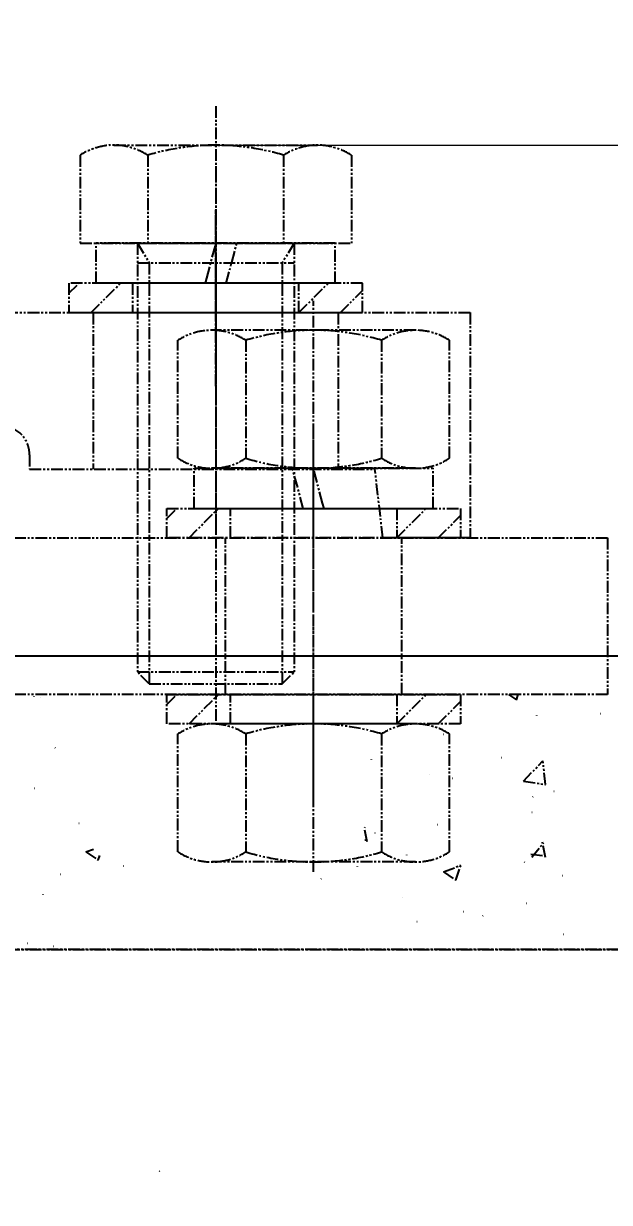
# Model space of a CAD drawing. Header units: millimetres. Extents: x -50460 to 50460, y -35640 to 35640.
# Drawn here: x 25063 to 25661, y 13609 to 14813 of the extents above; entities that cross this region are included whole.
import ezdxf

# ---------------------------------------------------------------- set-up
doc = ezdxf.new("R2010")
doc.units = ezdxf.units.MM
doc.linetypes.add('双点画线', pattern=[22, 12, -2, 2, -2, 2, -2])
doc.layers.get('0').update_dxf_attribs({"lineweight": 35})
for name, color, linetype, lineweight in [('7', 30, '双点画线', 18), ('剖面线层', 6, 'Continuous', 18), ('尺寸线层', 4, 'Continuous', 18)]:
    doc.layers.add(name, color=color, linetype=linetype, lineweight=lineweight)
doc.styles.get("Standard").update_dxf_attribs({"font": ''})
doc.styles.get('Standard').set_extended_font_data('宋体')
doc.dimstyles.new('AM_DEMATIC$0', dxfattribs={"dimscale": 120, "dimtxt": 3, "dimasz": 1.5, "dimexe": 1, "dimexo": 0, "dimgap": 1, "dimtad": 1, "dimdsep": 46, "dimtxsty": 'Standard', "dimblk": '_CAXARROW', "dimcen": 0, "dimdle": 3, "dimclrd": 256, "dimclre": 256, "dimclrt": 2, "dimadec": 0, "dimazin": 2, "dimtfac": 0.7071067811865475, "dimtdec": 3, "dimtmove": 0, "dimatfit": 3, "dimfxl": 1, "dimfrac": 2, "dimtolj": 1, "dimlwd": 18, "dimarcsym": 0})

# ---------------------------------------------------------------- blocks, each defined once
blk = doc.blocks.new('*X1180')
at = {"layer": '7', "linetype": '双点画线', "lineweight": 25}
for p, q in [((768.5961117786064, 225.4828453068712), (768.5961117786064, -404.5171546931288)), ((664.6730633244442, 185.4828453068712), (872.5191602327686, 185.4828453068712)), ((630.0320471731538, 175.2653511683839), (630.0320471731538, 85.48284530687124)), ((699.3140794758801, 175.2653511683839), (699.3140794758801, 85.48284530687124)), ((837.8781440813327, 175.2653511683839), (837.8781440813327, 85.48284530687124)), ((907.160176384059, 175.2653511683839), (907.160176384059, 85.48284530687124)), ((768.5961117786064, 163.9585626022035), (768.5961117786064, -49.02282421709788)), ((768.5961117786064, -60.51715469315059), (768.5961117786064, 119.4828453068494)), ((768.5961117786064, 14.48284530684941), (768.5961117786064, 115.4828453068712)), ((630.0320471731538, 85.48284530687124), (907.160176384059, 85.48284530687124)), ((890.5961117785773, 85.48284530687124), (646.5961117786355, 85.48284530687124)), ((646.5961117786355, 44.48284530684941), (646.5961117786355, 85.48284530687124)), ((688.5961117786064, 85.48284530687124), (848.5961117786064, 85.48284530687124)), ((688.5961117786064, 85.48284530687124), (700.5961117785773, 65.48284530687124)), ((688.5961117786064, 85.48284530687124), (688.5961117786064, -352.5171546931215)), ((759.4062131889223, 49.78863573145827), (768.9704478190106, 85.48284530687124)), ((779.2076926278241, 44.48284530684941), (790.193609517446, 85.48284530687124)), ((848.5961117786064, 85.48284530687124), (836.5961117786355, 65.48284530687124)), ((848.5961117786064, 85.48284530687124), (848.5961117786064, -352.5171546931215)), ((890.5961117785773, 44.48284530684941), (890.5961117785773, 85.48284530687124)), ((688.5961117786064, 65.48284530687124), (848.5961117786064, 65.48284530687124)), ((700.5961117785773, 65.48284530687124), (700.5961117785773, -364.5171546931288)), ((768.5961117786064, 64.69433564845713), (768.5961117786064, -211.0094736763112)), ((836.5961117786355, 65.48284530687124), (836.5961117786355, -364.5171546931288)), ((757.9845309293887, 44.48284530684941), (759.4062131889223, 49.78863573145827)), ((918.5961117786064, 44.48284530684941), (618.5961117786064, 44.48284530684941)), ((618.5961117786064, 44.48284530684941), (618.5961117786064, 14.48284530684941)), ((618.5961117815168, 34.18847279470538), (628.890484294825, 44.48284530801357)), ((641.3168911680987, 14.4828453097598), (671.3168911657704, 44.48284530801357)), ((890.5961117785773, 44.48284530684941), (646.5961117786355, 44.48284530684941)), ((683.5961117786064, 44.48284530684941), (683.5961117786064, 14.48284530684941)), ((853.5961117786064, 14.48284530684941), (853.5961117786064, 44.48284530684941)), ((853.5961117797706, 14.63003156612285), (883.448925519333, 44.48284530626734)), ((895.8753323926067, 14.48284530743149), (918.5961117780244, 37.20362469343127)), ((918.5961117786064, 14.48284530684941), (918.5961117786064, 44.48284530684941)), ((868.5961117786064, -154.7346445847488), (868.5961117786064, 26.48284955372401)), ((378.5002724760852, 14.48284530684759), (1028.500259735592, 14.48284530684941)), ((618.5961117786064, 14.48284530684941), (918.5961117786064, 14.48284530684941)), ((643.5961117786064, 14.48284530684941), (643.5961117786064, -145.5171511168719)), ((893.5961117786064, 14.48284530684941), (893.5961117786064, -145.5171511168719)), ((1028.500259735592, 14.48284530684941), (1028.500259735592, -215.5171504463196)), ((972.5191602327686, -3.517150446275991), (764.6730633244442, -3.517150446275991)), ((730.0320471731538, -134.2996563077741), (730.0320471731538, -13.73464458476337)), ((799.3140794758801, -13.73464458476337), (799.3140794758801, -134.2996563077741)), ((937.8781440813327, -13.73464458476337), (937.8781440813327, -134.2996563077741)), ((1007.160176384059, -134.2996563077741), (1007.160176384059, -13.73464458476337)), ((868.5961117786064, -290.5171504462833), (868.5961117786064, -110.5171504462833)), ((868.5961117786064, -215.5171504462833), (868.5961117786064, -114.5171504462614)), ((578.5002680057369, -130.7034332499079), (578.5002680057369, -145.5171511168719)), ((868.5961117786064, -415.6720618761374), (868.5961117786064, -132.0346691272407)), ((578.5002680057369, -145.5171511168719), (931.1798359487148, -145.5171511168719)), ((746.5961117786355, -144.5171504462614), (990.5961117785773, -144.5171504462614)), ((746.5961117786355, -185.5171504462833), (746.5961117786355, -144.5171504462614)), ((972.5191602327686, -144.5171504462614), (764.6730633244442, -144.5171504462614)), ((857.9845309293887, -185.5171504462833), (846.9986140397668, -144.5171504462614)), ((877.7860103682906, -180.2113600216744), (868.2217757382023, -144.5171504462614)), ((939.2627231766528, -215.5171504463196), (931.1797808883421, -145.5170557494403)), ((990.5961117785773, -185.5171504462833), (990.5961117785773, -144.5171504462614)), ((879.2076926278241, -185.5171504462833), (877.7860103682906, -180.2113600216744)), ((718.5961117786064, -185.5171504462833), (1018.596111778606, -185.5171504462833)), ((718.5961117786064, -215.5171504462833), (718.5961117786064, -185.5171504462833)), ((718.5961117786064, -195.8115229619198), (728.8904842954071, -185.517150444537)), ((741.3168911640241, -215.5171504474474), (771.3168911646062, -185.5171504468653)), ((746.5961117786355, -185.5171504462833), (990.5961117785773, -185.5171504462833)), ((783.5961117786064, -215.5171504462833), (783.5961117786064, -185.5171504462833)), ((953.5961117786064, -185.5171504462833), (953.5961117786064, -215.5171504462833)), ((953.5961117803527, -215.3699641864278), (983.4489255187509, -185.5171504474474)), ((1018.596111778606, -185.5171504462833), (1018.596111778606, -215.5171504462833)), ((995.8753323914425, -215.5171504468653), (1018.59611177686, -192.7963710614476)), ((-1131.403888221394, -215.5171504463233), (1168.596111778606, -215.5171504462833)), ((1018.596111778606, -215.5171504462833), (718.5961117786064, -215.5171504462833)), ((778.5961117786064, -375.5171504462833), (778.5961117786064, -215.5171504462833)), ((1028.500259735592, -215.5171504463196), (939.2627231766528, -215.5171504463196)), ((958.5961117786064, -375.5171504462833), (958.5961117786064, -215.5171504462833)), ((1168.596111778606, -215.5171504462833), (1168.596111778606, -375.5171504462833)), ((868.5961117786064, -480.5171504462833), (868.5961117786064, -300.5171504462833)), ((-1467.757032986556, -336.0171494723218), (1532.242967013444, -336.0171494722781)), ((-1373.844265036896, -336.0171504462796), (1411.036488594109, -336.0171504462742)), ((700.5961117785773, -364.5171546931288), (688.5961117786064, -352.5171546931215)), ((688.5961117786064, -352.5171546931215), (848.5961117786064, -352.5171546931215)), ((836.5961117786355, -364.5171546931288), (848.5961117786064, -352.5171546931215)), ((700.5961117785773, -364.5171546931288), (836.5961117786355, -364.5171546931288)), ((1168.596111778606, -375.5171504462833), (-1131.403888221394, -375.5171504463233)), ((582.7343197322625, -377.5878311467732), (582.948541159567, -377.7243052472822)), ((589.5384809396637, -378.9667669476676), (589.7903079344542, -378.9336132948283)), ((718.5961117786064, -375.5171504462833), (1018.596111778606, -375.5171504462833)), ((718.5961117786064, -405.5171504462833), (718.5961117786064, -375.5171504462833)), ((718.5961117786064, -385.8115229619198), (728.8904842954071, -375.517150444537)), ((741.3168911640241, -405.5171504474474), (771.3168911646062, -375.5171504468653)), ((783.5961117786064, -405.5171504462833), (783.5961117786064, -375.5171504462833)), ((868.5961117786064, -556.7346445847197), (868.5961117786064, -375.5171504462469)), ((953.5961117786064, -375.5171504462833), (953.5961117786064, -405.5171504462833)), ((953.5961117803527, -405.3699641864278), (983.4489255187509, -375.5171504474474)), ((995.8753323914425, -405.5171504468653), (1018.59611177686, -382.7963710614476)), ((1018.596111778606, -375.5171504462833), (1018.596111778606, -405.5171504462833)), ((1067.410184104228, -375.5171494679216), (1075.557814350468, -381.0127954610271)), ((1075.557975719857, -381.0135903333485), (1077.402244783298, -375.5171494696679)), ((1096.013741454371, -396.6639406242011), (1096.201009897923, -396.8355405369566)), ((1161.629086908506, -395.033209186111), (1161.880913903296, -395.0000555333081)), ((1018.596111778606, -405.5171504462833), (718.5961117786064, -405.5171504462833)), ((972.5191602327686, -405.5171504462469), (764.6730633244442, -405.5171504462469)), ((730.0320471731538, -536.2996563077813), (730.0320471731538, -415.7346445847343)), ((799.3140794758801, -415.7346445847343), (799.3140794758801, -536.2996563077813)), ((937.8781440813327, -415.7346445847343), (937.8781440813327, -536.2996563077813)), ((1000.963464233064, -416.1852396877639), (1001.215291227854, -416.152086034961)), ((1007.160176384059, -536.2996563077813), (1007.160176384059, -415.7346445847343)), ((604.4417233789864, -429.7076231484225), (604.6289918225375, -429.8792230611416)), ((927.5872589870414, -442.1057186838134), (927.7887707354967, -441.9510932808753)), ((1060.191518226784, -439.8056376158256), (1060.405739653943, -439.9421117163711)), ((1082.884761295281, -463.9165147857766), (1102.668439134723, -443.2976710708299)), ((1105.474774203612, -467.4207081082914), (1102.668535349076, -443.2983763950306)), ((986.4018279105949, -457.3852761878861), (986.589096354146, -457.5568761006416)), ((1010.060544121952, -461.0068114571532), (1010.262055870407, -460.8521860542151)), ((1082.884761329042, -463.9165144988128), (1105.474696859455, -467.4200002956768)), ((583.5602203704184, -471.1374192433486), (583.8120473652089, -471.1042655905458)), ((1092.533829256136, -479.9079042297653), (1092.735341004591, -479.7532788267908)), ((1113.961096463026, -474.0606368463687), (1114.175317890331, -474.1971109469141)), ((1091.434942667984, -495.6580429520891), (1091.686769662774, -495.6248892992862)), ((628.9376436326711, -506.8974880081787), (629.1391553811263, -506.7428626052042)), ((920.8070316188969, -511.6286145329632), (921.3132297959237, -511.0253510369494)), ((923.1026278041827, -525.9845005162406), (920.8070316229714, -513.5396691800252)), ((931.1470604848, -516.7603429745195), (931.3988874795905, -516.7271893216803)), ((994.9852036638185, -508.3558919836632), (995.237030658609, -508.322738330824)), ((920.807031619479, -523.9032469336944), (923.2657548021234, -524.1183573389553)), ((1091.252212211984, -541.5575399639038), (1103.497316176508, -526.9643933224852)), ((1105.286700294091, -541.9236858646382), (1102.349809583975, -526.0022839032881)), ((636.0903104004683, -536.3365221431723), (643.6789024079917, -533.423534595202)), ((636.0903105913894, -536.3365221216718), (648.7248431971238, -544.8586219705594)), ((648.7248804005503, -544.8590826620402), (650.3364640923974, -540.0561096921938)), ((963.2488607079722, -539.3503371742172), (963.4630821351311, -539.4868112747263)), ((1090.26783399022, -538.7291460531542), (1105.449841189111, -540.0573995726136)), ((674.0316988053382, -550.6102225076011), (674.2835258001287, -550.5770688547982)), ((972.5191602327686, -546.5171504462323), (764.6730633244442, -546.5171504462323)), ((912.9327239724807, -551.2253949088317), (913.1199924160319, -551.3969948215508)), ((1001.121187135868, -556.6788071062529), (1018.905894260679, -549.8518976674295)), ((1013.755737791216, -565.2016531179816), (1018.905924137071, -549.8526483273945)), ((1083.594150112913, -546.4456308970312), (1083.781418556464, -546.6172308097866)), ((610.1935556263197, -559.0146734984573), (610.4453826211102, -558.9815198456545)), ((876.3574990360939, -563.6007663267428), (876.5590107845492, -563.4461409237683)), ((1001.121187436511, -556.678807054157), (1013.755720042245, -565.200906903081)), ((1122.686888775497, -560.2715714649803), (1122.901110202656, -560.4080455655258)), ((592.0221320375276, -579.4893134213617), (592.2094004810788, -579.6609133340808)), ((958.8307841702772, -582.5018590991731), (959.0322959187324, -582.3472336961986)), ((1085.574941178347, -588.7269621384967), (1085.826768173138, -588.6938084856574)), ((1021.736797999329, -597.131413129353), (1021.988624994119, -597.0982594765137)), ((1041.304069304897, -601.4029518721491), (1041.505581053207, -601.2483264691746)), ((973.9822365697182, -607.1669664602432), (974.1695050132694, -607.3385663729623)), ((1123.777354439226, -620.3040446448704), (1123.978866187681, -620.1494192419323)), ((2015.770187318703, -636.0171504462742), (-2015.770187318703, -636.0171504462814)), ((-1951.28429098273, -636.0171504462814), (2015.770187318558, -636.0171504462742)), ((576.1965455678001, -629.5522261724527), (576.3980573162553, -629.3976007694782)), ((602.9134967083519, -632.3993601855891), (603.1277181356563, -632.5358342860982)), ((653.0716446347651, -635.4308849727731), (653.2589130783163, -635.6024848854922))]:
    blk.add_line(p, q, dxfattribs=at)
for centre, radius, start, end in [((664.6730633244442, 121.6512850049203), 63.83156030192959, 57.13276776341329, 122.8672322363921), ((768.5961117786064, -54.51715469312876), 240.0000000000005, 73.22134511907645, 106.778654880997), ((872.5191602327686, 121.6512850049203), 63.83156030192959, 57.1327677634134, 122.8672322363919), ((764.6730633244442, -67.34871074819057), 63.83156030192962, 57.13276776341323, 122.8672322363918), ((868.5961117786064, -243.517150446276), 240.0000000000005, 73.22134511907646, 106.7786548809967), ((972.5191602327686, -67.34871074819057), 63.83156030192941, 57.13276776341311, 122.8672322363914), ((548.5002680057369, -130.7034322887175), 30, 0, 76.99999711449398), ((764.6730633244442, -80.68559014434686), 63.83156030192962, 237.1327677634133, 302.8672322363918), ((868.5961117786064, 95.48284955373856), 240.0000000000005, 253.2213451190763, 286.7786548809965), ((972.5191602327686, -80.68559014434686), 63.83156030192962, 237.1327677634133, 302.867232236392), ((764.6730633244442, -469.3487107481615), 63.83156030192969, 57.13276776341323, 122.867232236392), ((868.5961117786064, -645.5171504462469), 240.0000000000005, 73.22134511907613, 106.7786548809965), ((972.5191602327686, -469.3487107481615), 63.83156030192969, 57.13276776341344, 122.8672322363917), ((764.6730633244442, -482.6855901443178), 63.83156030192969, 237.132767763411, 302.8672322363909), ((868.5961117786064, -306.5171504462323), 240.0000000000007, 253.2213451190763, 286.7786548809966), ((972.5191602327686, -482.6855901443178), 63.83156030192944, 237.1327677634136, 302.8672322363918)]:
    blk.add_arc(centre, radius, start, end, dxfattribs=at)
at = {"layer": '剖面线层', "linetype": 'Continuous', "lineweight": 18}
blk.add_line((710.8319890057464, -862.540439417533), (711.6380359994218, -861.9219378056714), dxfattribs=at)
at = {"layer": '尺寸线层'}
blk.add_circle((0, 0), 2113.728285221186, dxfattribs=at)
blk = doc.blocks.new('*X1184')
at = {"layer": '尺寸线层', "linetype": 'Continuous', "lineweight": 18, "transparency": 16777216}
for points in [[(27392.98051196461, 15416.93503330375), (27415.48051196461, 15236.93503330375), (27370.48051196461, 15236.93503330375)], [(27392.98051196461, 14688.43502905694), (27415.48051196461, 14868.43502905694), (27370.48051196461, 14868.43502905694)]]:
    blk.add_hatch(color=256, dxfattribs=at).paths.add_polyline_path(points, flags=0)
at = {"layer": '尺寸线层', "transparency": 16777216}
for p, q in [((24731.19963968561, 15416.93503330375), (27512.98051196461, 15416.93503330375)), ((25258.94963968528, 14688.43502905694), (27512.98051196461, 14688.43502905694))]:
    blk.add_line(p, q, dxfattribs=at)
at = {"layer": '尺寸线层', "linetype": 'Continuous', "lineweight": 18, "transparency": 16777216}
blk.add_line((27392.98051196461, 15416.93503330375), (27392.98051196461, 14688.43502905694), dxfattribs=at)
at = {"layer": '尺寸线层', "color": 2, "transparency": 16777216, "insert": (27082.98051196462, 15102.3279640918), "char_height": 360.0000000000001, "width": 1844, "attachment_point": 5, "rotation": 90, "line_spacing_factor": 1.37}
blk.add_mtext('≥55', dxfattribs=at)
blk = doc.blocks.new('_CAXARROW')
blk.add_hatch(color=0).paths.add_polyline_path([(0, 0), (-1, 0.125), (-1, -0.125)], flags=0)
blk = doc.blocks.new('*X1187')
at = {"layer": '尺寸线层', "linetype": 'Continuous', "lineweight": 18, "transparency": 16777216}
for points in [[(23022.59649492039, 11347.97756748099), (23202.59649492039, 11370.47756748099), (23202.59649492039, 11325.47756748099)], [(26022.59649492039, 11347.97756748099), (25842.59649492039, 11370.47756748099), (25842.59649492039, 11325.47756748099)]]:
    blk.add_hatch(color=256, dxfattribs=at).paths.add_polyline_path(points, flags=0)
at = {"layer": '尺寸线层', "transparency": 16777216}
for p, q in [((23022.59649492039, 13866.93503427774), (23022.59649492039, 11227.97756748099)), ((26022.59649492039, 13866.93503427779), (26022.59649492039, 11227.97756748099))]:
    blk.add_line(p, q, dxfattribs=at)
at = {"layer": '尺寸线层', "linetype": 'Continuous', "lineweight": 18, "transparency": 16777216}
blk.add_line((23022.59649492039, 11347.97756748099), (26022.59649492039, 11347.97756748099), dxfattribs=at)
at = {"layer": '尺寸线层', "color": 2, "transparency": 16777216, "insert": (24535.59649542039, 11647.97756748099), "char_height": 360.0000000000001, "width": 1424, "attachment_point": 5, "line_spacing_factor": 1.37}
blk.add_mtext('300', dxfattribs=at)

msp = doc.modelspace()

# ---------------------------------------------------------------- block references
at = {"layer": '尺寸线层'}
msp.add_blockref('*X1180', (24490.35352790694, 14502.95218375007), dxfattribs=at)

# ---------------------------------------------------------------- dimensions: what is measured, and where the dimension line sits
dim = msp.add_linear_dim(base=(27392.98051196461, 14688.43502905694), p1=(24731.19963968561, 15416.93503330375), p2=(25258.94963968528, 14688.43502905694), angle=270, text='≥55', dimstyle='AM_DEMATIC$0', override={"dimsah": 1, "dimtfill": 1, "dimtzin": 8}, dxfattribs=at)
dim.commit()
dim.dimension.update_dxf_attribs({"geometry": '*X1184', "text_midpoint": (27392.98051196461, 15086.3279640918), "dimtype": 160})
dim = msp.add_linear_dim(base=(26022.59649492039, 11347.97756748099), p1=(23022.59649492039, 13866.93503427774), p2=(26022.59649492039, 13866.93503427779), text='300', dimstyle='AM_DEMATIC$0', override={"dimsah": 1, "dimtfill": 1, "dimtzin": 8}, dxfattribs=at)
dim.commit()
dim.dimension.update_dxf_attribs({"geometry": '*X1187', "text_midpoint": (24522.59649492039, 11347.97756748099)})

doc.saveas('drawing.dxf')
